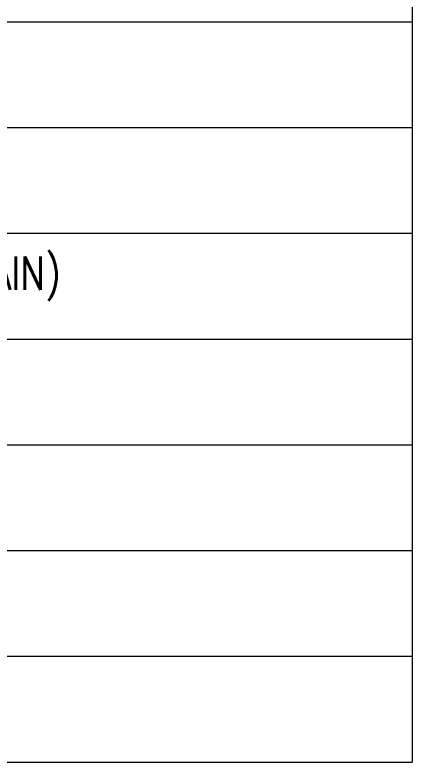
# Model space of a CAD drawing. Header units: millimetres. Extents: x -194958 to 83200, y -72620 to 64568.
# Drawn here: x -135624 to -132017, y -72620 to -65842 of the extents above; entities that cross this region are included whole.
import ezdxf

# ---------------------------------------------------------------- set-up
doc = ezdxf.new("R2010")
doc.units = ezdxf.units.MM
doc.header["$LTSCALE"] = 200
doc.layers.add('_GD-P-LegendText&Table', color=7, linetype='Continuous', lineweight=15)
doc.styles.add('RINB-Romans', font='romans.shx', dxfattribs={"width": 0.8, "height": 2})

msp = doc.modelspace()

# ---------------------------------------------------------------- linework, layer by layer
at = {"layer": '_GD-P-LegendText&Table'}
for p, q in [((-132016.7, -49591.6, 0), (-132016.7, -72620, 0)), ((-142246, -65903.4, 0), (-132016.7, -65903.4, 0)), ((-142246, -66862.9, 0), (-132016.7, -66862.9, 0)), ((-142246, -67822.4, 0), (-132016.7, -67822.4, 0)), ((-142246, -68781.9, 0), (-132016.7, -68781.9, 0)), ((-142246, -69741.4, 0), (-132016.7, -69741.4, 0)), ((-142246, -70701, 0), (-132016.7, -70701, 0)), ((-142246, -71660.5, 0), (-132016.7, -71660.5, 0)), ((-142246, -72620, 0), (-132016.7, -72620, 0))]:
    msp.add_line(p, q, dxfattribs=at)

# ---------------------------------------------------------------- texts
at = {"layer": '_GD-P-LegendText&Table', "insert": (-139659.3, -68034.3, 0), "char_height": 300, "attachment_point": 1, "style": 'RINB-Romans'}
msp.add_mtext('3-WAY VALVE (TEST DRAIN)', dxfattribs=at)

doc.saveas('drawing.dxf')
